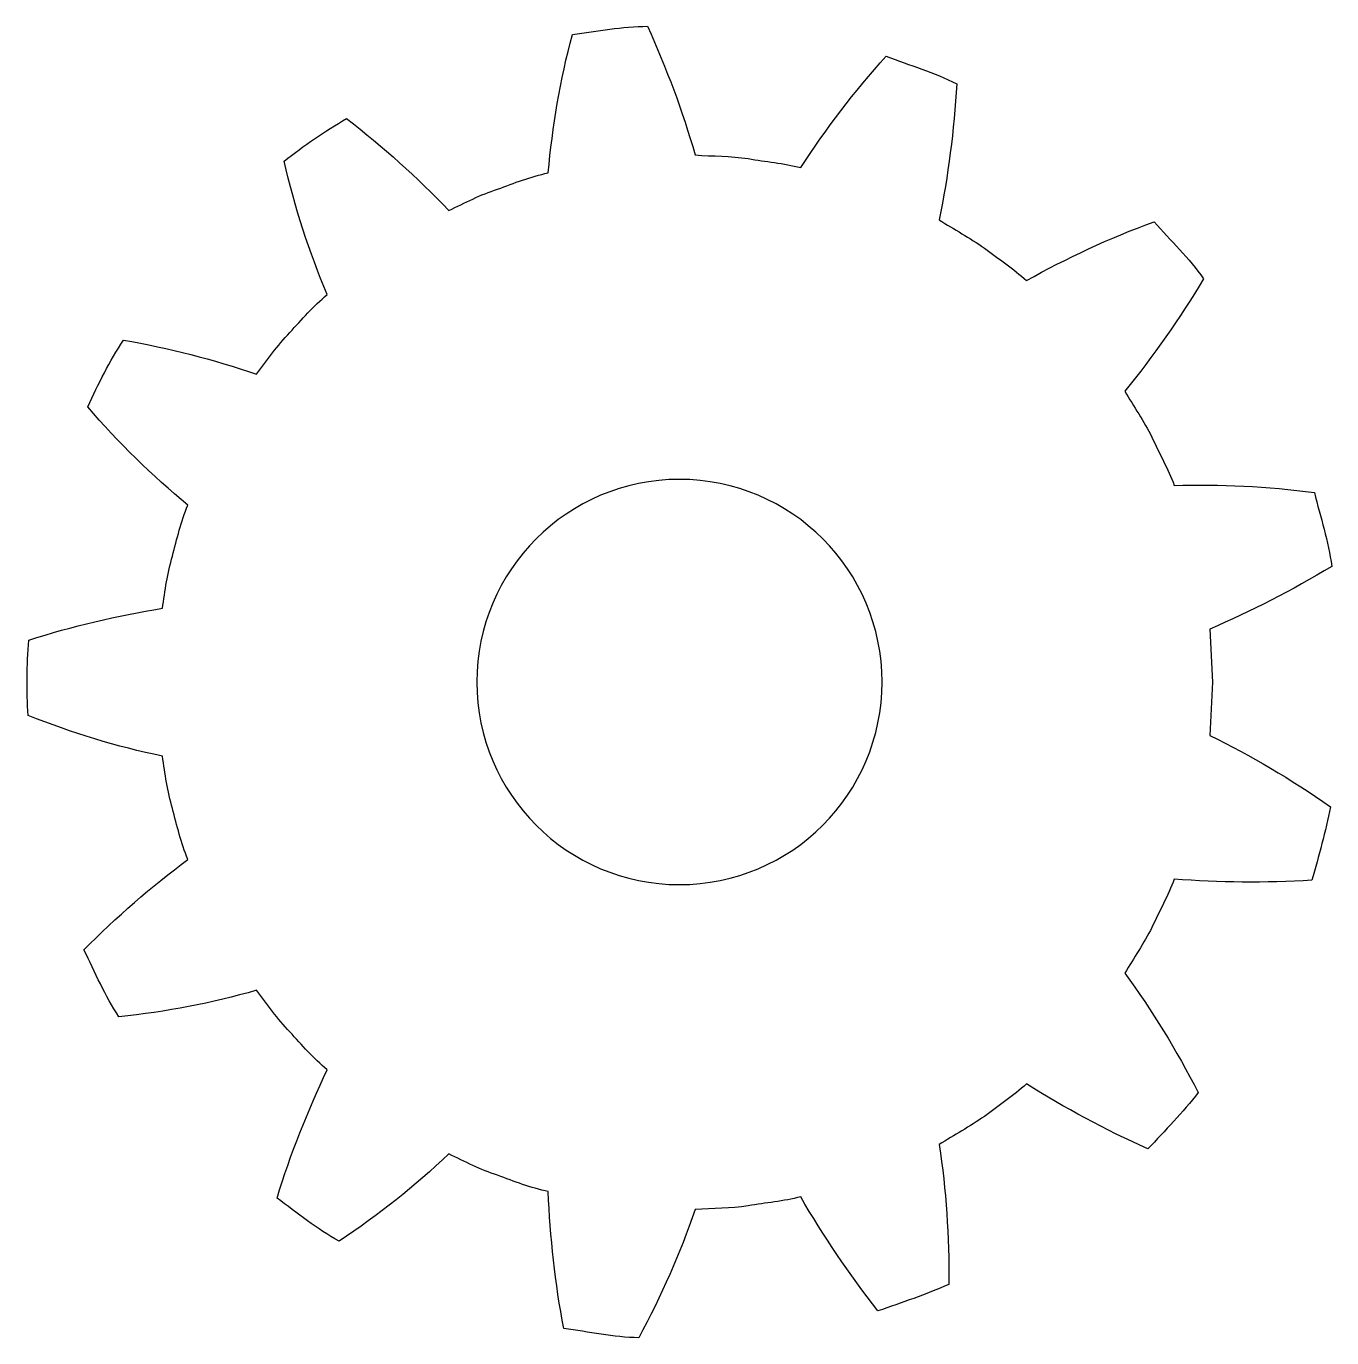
# Model space of a CAD drawing. Header units: centimetres. Extents: x -8.9 to 8.9, y -8.9 to 8.9.
import ezdxf

# ---------------------------------------------------------------- set-up
doc = ezdxf.new("R2010")
doc.units = ezdxf.units.CM
doc.header["$MEASUREMENT"] = 0
doc.layers.add('Camada 1', color=7, linetype='Continuous')

msp = doc.modelspace()

# ---------------------------------------------------------------- linework, layer by layer
at = {"layer": 'Camada 1', "color": 250}
for points, knots in [([(7.24641, -0.00331), (7.24641, -0.00331), (7.20977, 0.72006), (7.20977, 0.72006), (7.20977, 0.72006), (7.77018, 0.95946), (8.32255, 1.24378), (8.86699, 1.57234), (8.86699, 1.57234), (8.82222, 1.91296), (8.71231, 2.24131), (8.63188, 2.57474), (8.63188, 2.57474), (7.99135, 2.66171), (7.34259, 2.69015), (6.72521, 2.67279), (6.72521, 2.67279), (6.64274, 2.89975), (6.52201, 3.11078), (6.42187, 3.33023), (6.42187, 3.33023), (6.31294, 3.54552), (6.17583, 3.74584), (6.05405, 3.95388), (6.05405, 3.95388), (6.44545, 4.43248), (6.79483, 4.9367), (7.12463, 5.48158), (7.12463, 5.48158), (6.92807, 5.76349), (6.67722, 6.00027), (6.45124, 6.25726), (6.45124, 6.25726), (5.84476, 6.03594), (5.25739, 5.75984), (4.71851, 5.45779), (4.71851, 5.45779), (4.53878, 5.61892), (4.33582, 5.75198), (4.14516, 5.89978), (4.14516, 5.89978), (3.94741, 6.03789), (3.73492, 6.15449), (3.53045, 6.28237), (3.53045, 6.28237), (3.65441, 6.88506), (3.7313, 7.49641), (3.77027, 8.13189), (3.77027, 8.13189), (3.46457, 8.2895), (3.13157, 8.38409), (2.81121, 8.50688), (2.81121, 8.50688), (2.37645, 8.02944), (1.98455, 7.51083), (1.64845, 6.99267), (1.64845, 6.99267), (1.41496, 7.05551), (1.17233, 7.07308), (0.93487, 7.11525), (0.93487, 7.11525), (0.69632, 7.15385), (0.4533, 7.14726), (0.21295, 7.16518), (0.21295, 7.16518), (0.04188, 7.77174), (-0.17365, 8.33377), (-0.43371, 8.91548), (-0.43371, 8.91548), (-0.77624, 8.90868), (-1.11546, 8.85571), (-1.45458, 8.80107), (-1.45458, 8.80107), (-1.62071, 8.18829), (-1.72652, 7.54274), (-1.78266, 6.92195), (-1.78266, 6.92195), (-2.01949, 6.87059), (-2.24547, 6.78484), (-2.47169, 6.70028), (-2.47169, 6.70028), (-2.7022, 6.62612), (-2.91685, 6.51433), (-3.1346, 6.40985), (-3.1346, 6.40985), (-3.56637, 6.86271), (-4.02736, 7.27562), (-4.52403, 7.6595), (-4.52403, 7.6595), (-4.82277, 7.48951), (-5.10283, 7.29266), (-5.37342, 7.08141), (-5.37342, 7.08141), (-5.23322, 6.46038), (-5.02832, 5.84395), (-4.78784, 5.26626), (-4.78784, 5.26626), (-4.97292, 5.11042), (-5.13339, 4.92976), (-5.29468, 4.74998), (-5.29468, 4.74998), (-5.46446, 4.57758), (-5.60176, 4.37784), (-5.74722, 4.18536), (-5.74722, 4.18536), (-6.33997, 4.38695), (-6.93721, 4.53776), (-7.55694, 4.64931), (-7.55694, 4.64931), (-7.74384, 4.36097), (-7.8982, 4.05463), (-8.04227, 3.74234), (-8.04227, 3.74234), (-7.63129, 3.25725), (-7.16182, 2.8046), (-6.68154, 2.40545), (-6.68154, 2.40545), (-6.77356, 2.18148), (-6.8314, 1.94674), (-6.88966, 1.7124), (-6.88966, 1.7124), (-6.9593, 1.48039), (-6.99055, 1.24057), (-7.02634, 1.00157), (-7.02634, 1.00157), (-7.64298, 0.9033), (-8.2507, 0.75876), (-8.84442, 0.56869), (-8.84442, 0.56869), (-8.86765, 0.2268), (-8.87805, -0.11462), (-8.85051, -0.45662), (-8.85051, -0.45662), (-8.25189, -0.69387), (-7.64994, -0.87874), (-7.02634, -1.00825), (-7.02634, -1.00825), (-6.99067, -1.24698), (-6.95929, -1.48693), (-6.88966, -1.71892), (-6.88966, -1.71892), (-6.8314, -1.95326), (-6.77345, -2.18774), (-6.68154, -2.41181), (-6.68154, -2.41181), (-7.16827, -2.77932), (-7.6615, -3.19887), (-8.09336, -3.64133), (-8.09336, -3.64133), (-7.94318, -3.94981), (-7.80618, -4.26622), (-7.61854, -4.55369), (-7.61854, -4.55369), (-6.97235, -4.4818), (-6.36042, -4.36912), (-5.74722, -4.19166), (-5.74722, -4.19166), (-5.60167, -4.38422), (-5.46435, -4.58377), (-5.29468, -4.75633), (-5.29468, -4.75633), (-5.13336, -4.93606), (-4.97271, -5.11664), (-4.78784, -5.27282), (-4.78784, -5.27282), (-5.04898, -5.82487), (-5.28986, -6.4232), (-5.4683, -7.01616), (-5.4683, -7.01616), (-5.19369, -7.2214), (-4.92482, -7.43473), (-4.62555, -7.60409), (-4.62555, -7.60409), (-4.08723, -7.24259), (-3.59547, -6.85701), (-3.13449, -6.41603), (-3.13449, -6.41603), (-2.91674, -6.52057), (-2.70208, -6.63251), (-2.47158, -6.70662), (-2.47158, -6.70662), (-2.24536, -6.7911), (-2.01935, -6.87693), (-1.78255, -6.92824), (-1.78255, -6.92824), (-1.7563, -7.53715), (-1.69053, -8.18088), (-1.57176, -8.7886), (-1.57176, -8.7886), (-1.23264, -8.83617), (-0.89472, -8.90996), (-0.55206, -8.91552), (-0.55206, -8.91552), (-0.24498, -8.33637), (0.01018, -7.7776), (0.21293, -7.17147), (0.21293, -7.17147), (0.45362, -7.15369), (0.6964, -7.16009), (0.93506, -7.12175), (0.93506, -7.12175), (1.17242, -7.07955), (1.41515, -7.06198), (1.64854, -6.99901), (1.64854, -6.99901), (1.95474, -7.52812), (2.3051, -8.04695), (2.69854, -8.55079), (2.69854, -8.55079), (3.02202, -8.43747), (3.34923, -8.3278), (3.66273, -8.18918), (3.66273, -8.18918), (3.66712, -7.53389), (3.62569, -6.90505), (3.53057, -6.28862), (3.53057, -6.28862), (3.73504, -6.16075), (3.94766, -6.04399), (4.14525, -5.90603), (4.14525, -5.90603), (4.3358, -5.7581), (4.53887, -5.6252), (4.7186, -5.4641), (4.7186, -5.4641), (5.23586, -5.78962), (5.78715, -6.08566), (6.36907, -6.34881), (6.36907, -6.34881), (6.60204, -6.09859), (6.84122, -5.85139), (7.0531, -5.58287), (7.0531, -5.58287), (6.75243, -5.00028), (6.42649, -4.46424), (6.05417, -3.96026), (6.05417, -3.96026), (6.17598, -3.75185), (6.31306, -3.55195), (6.42199, -3.33648), (6.42199, -3.33648), (6.52213, -3.11701), (6.64297, -2.90598), (6.72533, -2.67902), (6.72533, -2.67902), (7.33456, -2.72723), (7.96062, -2.733), (8.59834, -2.69519), (8.59834, -2.69519), (8.6892, -2.36454), (8.78299, -2.03249), (8.84845, -1.69639), (8.84845, -1.69639), (8.31225, -1.32108), (7.76535, -0.99739), (7.20975, -0.7264), (7.20975, -0.7264), (7.20975, -0.7264), (7.24641, -0.00331), (7.24641, -0.00331)], [0, 0, 0, 0, 0.01515152, 0.01515152, 0.01515152, 0.01515152, 0.03030303, 0.03030303, 0.03030303, 0.03030303, 0.04545455, 0.04545455, 0.04545455, 0.04545455, 0.06060606, 0.06060606, 0.06060606, 0.06060606, 0.07575758, 0.07575758, 0.07575758, 0.07575758, 0.09090909, 0.09090909, 0.09090909, 0.09090909, 0.10606061, 0.10606061, 0.10606061, 0.10606061, 0.12121212, 0.12121212, 0.12121212, 0.12121212, 0.13636364, 0.13636364, 0.13636364, 0.13636364, 0.15151515, 0.15151515, 0.15151515, 0.15151515, 0.16666667, 0.16666667, 0.16666667, 0.16666667, 0.18181818, 0.18181818, 0.18181818, 0.18181818, 0.1969697, 0.1969697, 0.1969697, 0.1969697, 0.21212121, 0.21212121, 0.21212121, 0.21212121, 0.22727273, 0.22727273, 0.22727273, 0.22727273, 0.24242424, 0.24242424, 0.24242424, 0.24242424, 0.25757576, 0.25757576, 0.25757576, 0.25757576, 0.27272727, 0.27272727, 0.27272727, 0.27272727, 0.28787879, 0.28787879, 0.28787879, 0.28787879, 0.3030303, 0.3030303, 0.3030303, 0.3030303, 0.31818182, 0.31818182, 0.31818182, 0.31818182, 0.33333333, 0.33333333, 0.33333333, 0.33333333, 0.34848485, 0.34848485, 0.34848485, 0.34848485, 0.36363636, 0.36363636, 0.36363636, 0.36363636, 0.37878788, 0.37878788, 0.37878788, 0.37878788, 0.39393939, 0.39393939, 0.39393939, 0.39393939, 0.40909091, 0.40909091, 0.40909091, 0.40909091, 0.42424242, 0.42424242, 0.42424242, 0.42424242, 0.43939394, 0.43939394, 0.43939394, 0.43939394, 0.45454545, 0.45454545, 0.45454545, 0.45454545, 0.46969697, 0.46969697, 0.46969697, 0.46969697, 0.48484848, 0.48484848, 0.48484848, 0.48484848, 0.5, 0.5, 0.5, 0.5, 0.51515152, 0.51515152, 0.51515152, 0.51515152, 0.53030303, 0.53030303, 0.53030303, 0.53030303, 0.54545455, 0.54545455, 0.54545455, 0.54545455, 0.56060606, 0.56060606, 0.56060606, 0.56060606, 0.57575758, 0.57575758, 0.57575758, 0.57575758, 0.59090909, 0.59090909, 0.59090909, 0.59090909, 0.60606061, 0.60606061, 0.60606061, 0.60606061, 0.62121212, 0.62121212, 0.62121212, 0.62121212, 0.63636364, 0.63636364, 0.63636364, 0.63636364, 0.65151515, 0.65151515, 0.65151515, 0.65151515, 0.66666667, 0.66666667, 0.66666667, 0.66666667, 0.68181818, 0.68181818, 0.68181818, 0.68181818, 0.6969697, 0.6969697, 0.6969697, 0.6969697, 0.71212121, 0.71212121, 0.71212121, 0.71212121, 0.72727273, 0.72727273, 0.72727273, 0.72727273, 0.74242424, 0.74242424, 0.74242424, 0.74242424, 0.75757576, 0.75757576, 0.75757576, 0.75757576, 0.77272727, 0.77272727, 0.77272727, 0.77272727, 0.78787879, 0.78787879, 0.78787879, 0.78787879, 0.8030303, 0.8030303, 0.8030303, 0.8030303, 0.81818182, 0.81818182, 0.81818182, 0.81818182, 0.83333333, 0.83333333, 0.83333333, 0.83333333, 0.84848485, 0.84848485, 0.84848485, 0.84848485, 0.86363636, 0.86363636, 0.86363636, 0.86363636, 0.87878788, 0.87878788, 0.87878788, 0.87878788, 0.89393939, 0.89393939, 0.89393939, 0.89393939, 0.90909091, 0.90909091, 0.90909091, 0.90909091, 0.92424242, 0.92424242, 0.92424242, 0.92424242, 0.93939394, 0.93939394, 0.93939394, 0.93939394, 0.95454545, 0.95454545, 0.95454545, 0.95454545, 0.96969697, 0.96969697, 0.96969697, 0.96969697, 1, 1, 1, 1]), ([(0.00011, -2.75452), (-1.52106, -2.75452), (-2.75423, -1.52138), (-2.75423, -0.00023), (-2.75423, -0.00023), (-2.75423, 1.52104), (-1.52106, 2.75443), (0.00011, 2.75443), (0.00011, 2.75443), (1.52138, 2.75443), (2.75474, 1.52105), (2.75474, -0.00023), (2.75474, -0.00023), (2.75474, -1.52138), (1.52138, -2.75452), (0.00011, -2.75452)], [0, 0, 0, 0, 0.2, 0.2, 0.2, 0.2, 0.4, 0.4, 0.4, 0.4, 0.6, 0.6, 0.6, 0.6, 1, 1, 1, 1])]:
    msp.add_open_spline(points, degree=3, knots=knots, dxfattribs=at)

doc.saveas('drawing.dxf')
